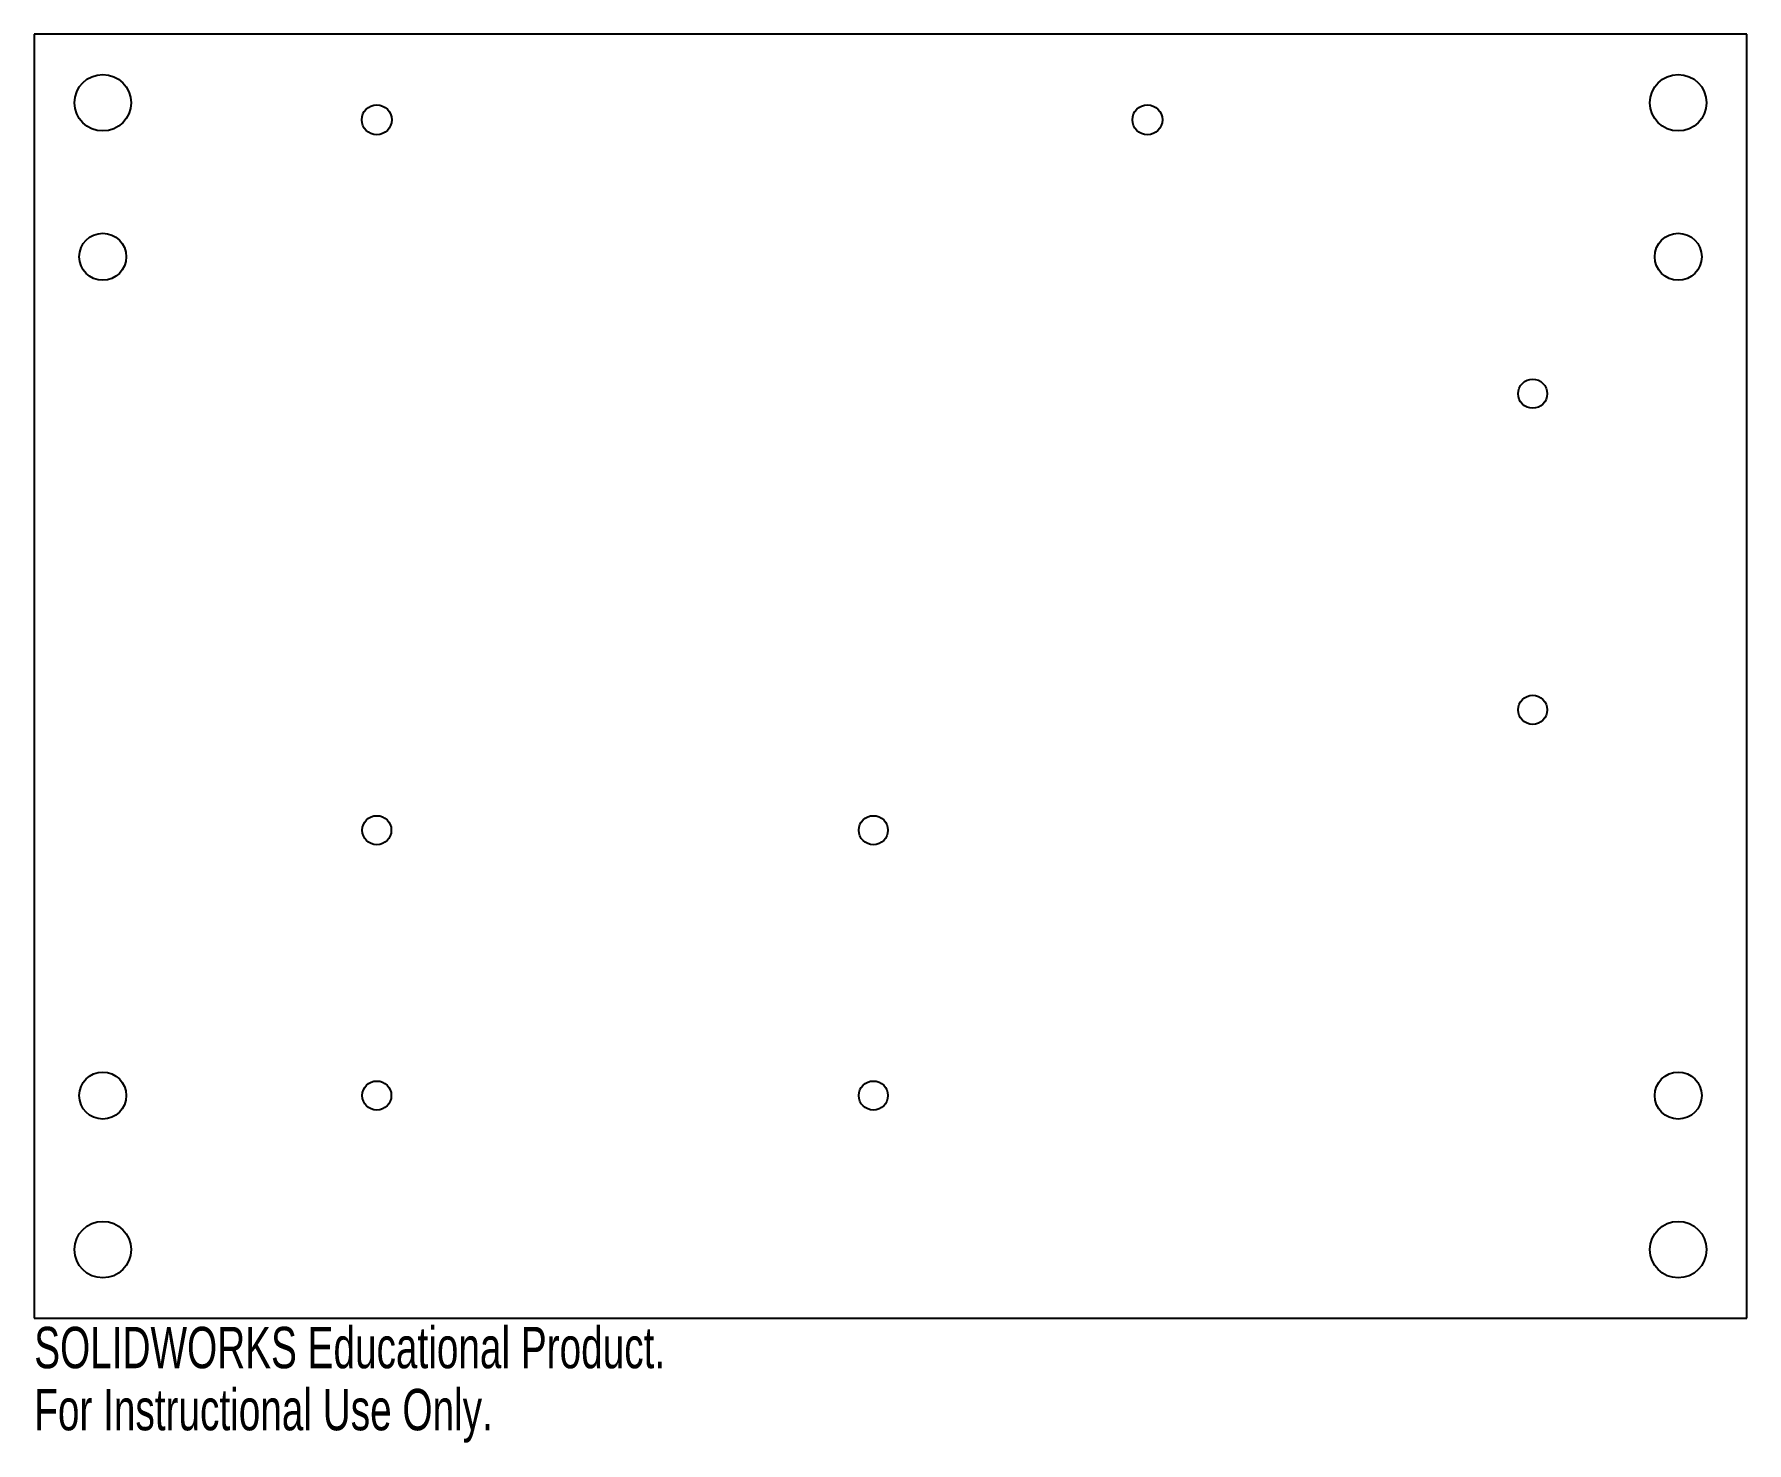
# Model space of a CAD drawing. Header units: millimetres. Extents: x 0 to 200, y -15 to 150.
import ezdxf

# ---------------------------------------------------------------- set-up
doc = ezdxf.new("R2010")
doc.units = ezdxf.units.MM
doc.styles.add('SLDTEXTSTYLE0', font='TXT', dxfattribs={"width": 0.7})

msp = doc.modelspace()

# ---------------------------------------------------------------- linework, layer by layer
at = {"color": 7, "linetype": 'Continuous', "lineweight": 25}
for p, q in [((200, 150), (0, 150)), ((0, 150), (0, 0)), ((200, 0), (200, 150)), ((0, 0), (200, 0))]:
    msp.add_line(p, q, dxfattribs=at)
for centre, radius in [((8, 142), 3.3), ((192, 142), 3.3), ((40, 140), 1.75), ((130, 140), 1.75), ((8, 124), 2.75), ((192, 124), 2.75), ((175, 108), 1.7), ((175, 71.07), 1.7), ((40, 57), 1.7), ((98, 57), 1.7), ((8, 26), 2.75), ((192, 26), 2.75), ((40, 26), 1.7), ((98, 26), 1.7), ((8, 8), 3.3), ((192, 8), 3.3)]:
    msp.add_circle(centre, radius, dxfattribs=at)

# ---------------------------------------------------------------- texts
at = {"color": 7, "linetype": 'Continuous', "char_height": 4.8336, "attachment_point": 1, "style": 'SLDTEXTSTYLE0'}
for s, insert in [('SOLIDWORKS Educational Product.', (0, -1.02)), ('For Instructional Use Only.', (0, -8.27))]:
    msp.add_mtext(s, dxfattribs=dict(at, insert=insert))

doc.saveas('drawing.dxf')
